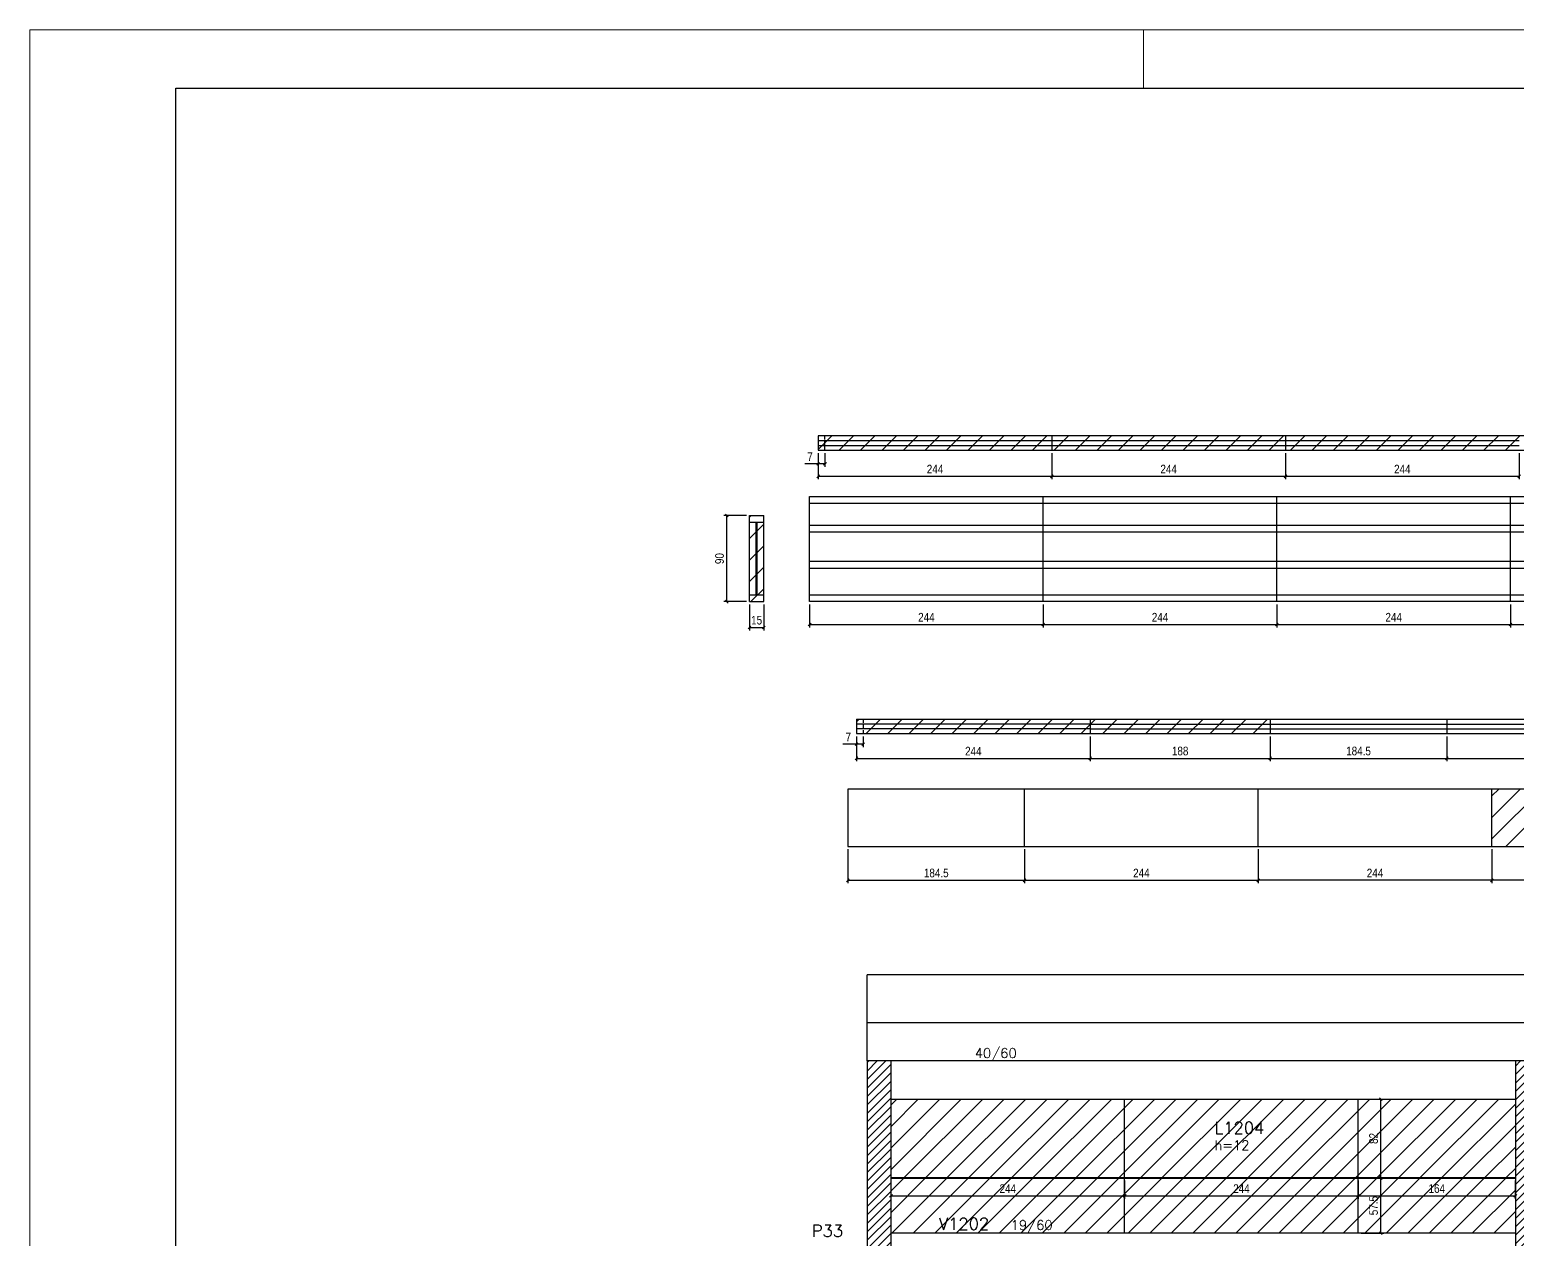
# Model space of a CAD drawing. Extents: x 1860 to 8661, y -614 to 3008.
# Drawn here: x 1860 to 3413, y 1744 to 3008 of the extents above; entities that cross this region are included whole.
import ezdxf

# ---------------------------------------------------------------- set-up
doc = ezdxf.new("R2010")
doc.units = 0
doc.linetypes.add('HIDDEN', pattern=[0.375, 0.25, -0.125])
for name, color, linetype in [('242', 12, 'Continuous'), ('71', 6, 'Continuous'), ('COTA', 241, 'Continuous'), ('F-LAJES', 3, 'Continuous'), ('F-LAJES-DIM', 2, 'Continuous'), ('F-LAJES-NOME', 4, 'Continuous'), ('F-PILARES-HACH', 174, 'Continuous'), ('F-PILARES-NOME', 170, 'Continuous'), ('F-PILARES-S', 170, 'Continuous'), ('F-VIGAS', 3, 'Continuous'), ('F-VIGAS-DIM', 2, 'Continuous'), ('F-VIGAS-NOME', 4, 'Continuous'), ('Painéis', 200, 'Continuous'), ('SARR_2.2x7', 40, 'Continuous')]:
    doc.layers.add(name, color=color, linetype=linetype)
doc.layers.add('FOLHA', color=255, linetype='Continuous', lineweight=5)
doc.layers.add('Hachura', color=251, linetype='Continuous', lineweight=9)
doc.styles.add('COTA TECNICA-50', font='techl___.ttf', dxfattribs={"height": 9})
doc.styles.add('MCP', font='romans.shx')
doc.dimstyles.new('COTA PAINEL-50', dxfattribs={"dimtxt": 9, "dimasz": 3, "dimexe": 3, "dimexo": 3, "dimgap": 3, "dimtad": 1, "dimdec": 1, "dimzin": 12, "dimdsep": 46, "dimtxsty": 'COTA TECNICA-50', "dimblk1": 'OBLIQUE', "dimblk2": 'OBLIQUE', "dimsah": 1, "dimcen": 0.9, "dimclrd": 4, "dimclre": 4, "dimclrt": 240, "dimadec": 1, "dimazin": 3, "dimtfac": 1, "dimtdec": 1, "dimtmove": 0, "dimatfit": 3, "dimfxl": 1, "dimtolj": 1, "dimtzin": 12, "dimarcsym": 0})
pattern_1 = [(45, (3973.15, 515.9404), (-4.419417, 4.419417), [])]
pattern_2 = [(45, (0, -34.354), (-11.22532, 11.22532), [])]

# ---------------------------------------------------------------- blocks, each defined once
blk = doc.blocks.new('_Oblique')
at = {"color": 0, "linetype": 'ByBlock', "lineweight": -2}
blk.add_line((-0.5, -0.5), (0.5, 0.5), dxfattribs=at)
blk = doc.blocks.new('*D133')
at = {"layer": 'COTA', "color": 4, "lineweight": -2, "transparency": 16777216}
for p, q in [((2759.1, 1805.4), (2759.1, 1786.4)), ((3003.1, 1805.4), (3003.1, 1786.4)), ((2759.1, 1789.4), (3003.1, 1789.4))]:
    blk.add_line(p, q, dxfattribs=at)
at = {"layer": 'Defpoints', "color": 0, "transparency": 16777216}
for p in [(2759.1, 1808.4), (3003.1, 1808.4), (3003.1, 1789.4)]:
    blk.add_point(p, dxfattribs=at)
at = {"layer": 'COTA', "color": 4, "lineweight": -2, "transparency": 16777216, "xscale": 3, "yscale": 3, "zscale": 3, "rotation": 180}
blk.add_blockref('_Oblique', (2759.1, 1789.4), dxfattribs=at)
at = {"layer": 'COTA', "color": 4, "lineweight": -2, "transparency": 16777216, "xscale": 3, "yscale": 3, "zscale": 3}
blk.add_blockref('_Oblique', (3003.1, 1789.4), dxfattribs=at)
at = {"layer": 'COTA', "color": 240, "transparency": 16777216, "insert": (2881.1, 1797), "char_height": 9, "attachment_point": 5, "style": 'COTA TECNICA-50'}
blk.add_mtext('\\A1;244', dxfattribs=at)
blk = doc.blocks.new('*D134')
at = {"layer": 'COTA', "color": 4, "lineweight": -2, "transparency": 16777216}
for p, q in [((3003.1, 1805.4), (3003.1, 1786.4)), ((3247.1, 1805.4), (3247.1, 1786.4)), ((3003.1, 1789.4), (3247.1, 1789.4))]:
    blk.add_line(p, q, dxfattribs=at)
at = {"layer": 'Defpoints', "color": 0, "transparency": 16777216}
for p in [(3003.1, 1808.4), (3247.1, 1808.4), (3247.1, 1789.4)]:
    blk.add_point(p, dxfattribs=at)
at = {"layer": 'COTA', "color": 4, "lineweight": -2, "transparency": 16777216, "xscale": 3, "yscale": 3, "zscale": 3, "rotation": 180}
blk.add_blockref('_Oblique', (3003.1, 1789.4), dxfattribs=at)
at = {"layer": 'COTA', "color": 4, "lineweight": -2, "transparency": 16777216, "xscale": 3, "yscale": 3, "zscale": 3}
blk.add_blockref('_Oblique', (3247.1, 1789.4), dxfattribs=at)
at = {"layer": 'COTA', "color": 240, "transparency": 16777216, "insert": (3125.1, 1797), "char_height": 9, "attachment_point": 5, "style": 'COTA TECNICA-50'}
blk.add_mtext('\\A1;244', dxfattribs=at)
blk = doc.blocks.new('*D135')
at = {"layer": 'COTA', "color": 4, "lineweight": -2, "transparency": 16777216}
for p, q in [((3247.1, 1805.4), (3247.1, 1786.4)), ((3411.1, 1805.4), (3411.1, 1786.4)), ((3247.1, 1789.4), (3411.1, 1789.4))]:
    blk.add_line(p, q, dxfattribs=at)
at = {"layer": 'Defpoints', "color": 0, "transparency": 16777216}
for p in [(3247.1, 1808.4), (3411.1, 1808.4), (3411.1, 1789.4)]:
    blk.add_point(p, dxfattribs=at)
at = {"layer": 'COTA', "color": 4, "lineweight": -2, "transparency": 16777216, "xscale": 3, "yscale": 3, "zscale": 3, "rotation": 180}
blk.add_blockref('_Oblique', (3247.1, 1789.4), dxfattribs=at)
at = {"layer": 'COTA', "color": 4, "lineweight": -2, "transparency": 16777216, "xscale": 3, "yscale": 3, "zscale": 3}
blk.add_blockref('_Oblique', (3411.1, 1789.4), dxfattribs=at)
at = {"layer": 'COTA', "color": 240, "transparency": 16777216, "insert": (3329.1, 1797), "char_height": 9, "attachment_point": 5, "style": 'COTA TECNICA-50'}
blk.add_mtext('\\A1;164', dxfattribs=at)
blk = doc.blocks.new('*D136')
at = {"layer": 'COTA', "color": 4, "lineweight": -2, "transparency": 16777216}
for p, q in [((3250.1, 1807.9), (3273.7, 1807.9)), ((3270.7, 1750.4), (3270.7, 1807.9)), ((3250.1, 1750.4), (3273.7, 1750.4))]:
    blk.add_line(p, q, dxfattribs=at)
at = {"layer": 'Defpoints', "color": 0, "transparency": 16777216}
for p in [(3247.1, 1807.9), (3270.7, 1807.9), (3247.1, 1750.4)]:
    blk.add_point(p, dxfattribs=at)
at = {"layer": 'COTA', "color": 4, "lineweight": -2, "transparency": 16777216, "xscale": 3, "yscale": 3, "zscale": 3}
for p, rotation in [((3270.7, 1807.9), 90), ((3270.7, 1750.4), 270)]:
    blk.add_blockref('_Oblique', p, dxfattribs=dict(at, rotation=rotation))
at = {"layer": 'COTA', "color": 240, "transparency": 16777216, "insert": (3263.1, 1779.2), "char_height": 9, "attachment_point": 5, "rotation": 90, "style": 'COTA TECNICA-50'}
blk.add_mtext('\\A1;57.5', dxfattribs=at)
blk = doc.blocks.new('*D137')
at = {"layer": 'COTA', "color": 4, "lineweight": -2, "transparency": 16777216}
for p, q in [((3250.1, 1890.4), (3273.7, 1890.4)), ((3270.7, 1808.4), (3270.7, 1890.4)), ((3250.1, 1808.4), (3273.7, 1808.4))]:
    blk.add_line(p, q, dxfattribs=at)
at = {"layer": 'Defpoints', "color": 0, "transparency": 16777216}
for p in [(3247.1, 1890.4), (3270.7, 1890.4), (3247.1, 1808.4)]:
    blk.add_point(p, dxfattribs=at)
at = {"layer": 'COTA', "color": 4, "lineweight": -2, "transparency": 16777216, "xscale": 3, "yscale": 3, "zscale": 3}
for p, rotation in [((3270.7, 1890.4), 90), ((3270.7, 1808.4), 270)]:
    blk.add_blockref('_Oblique', p, dxfattribs=dict(at, rotation=rotation))
at = {"layer": 'COTA', "color": 240, "transparency": 16777216, "insert": (3263.1, 1849.4), "char_height": 9, "attachment_point": 5, "rotation": 90, "style": 'COTA TECNICA-50'}
blk.add_mtext('\\A1;82', dxfattribs=at)
blk = doc.blocks.new('*D397')
at = {"layer": 'COTA', "color": 4, "lineweight": -2, "transparency": 16777216}
for p, q in [((3386.6, 2151.5), (3386.6, 2116.1)), ((3592.6, 2151.5), (3592.6, 2116.1)), ((3592.6, 2119.1), (3386.6, 2119.1))]:
    blk.add_line(p, q, dxfattribs=at)
at = {"layer": 'Defpoints', "color": 0, "transparency": 16777216}
for p in [(3386.6, 2154.5), (3592.6, 2154.5), (3386.6, 2119.1)]:
    blk.add_point(p, dxfattribs=at)
at = {"layer": 'COTA', "color": 4, "lineweight": -2, "transparency": 16777216, "xscale": 3, "yscale": 3, "zscale": 3, "rotation": 180}
blk.add_blockref('_Oblique', (3386.6, 2119.1), dxfattribs=at)
at = {"layer": 'COTA', "color": 4, "lineweight": -2, "transparency": 16777216, "xscale": 3, "yscale": 3, "zscale": 3}
blk.add_blockref('_Oblique', (3592.6, 2119.1), dxfattribs=at)
at = {"layer": 'COTA', "color": 240, "transparency": 16777216, "insert": (3489.6, 2126.7), "char_height": 9, "attachment_point": 5, "style": 'COTA TECNICA-50'}
blk.add_mtext('\\A1;206', dxfattribs=at)
blk = doc.blocks.new('*D394')
at = {"layer": 'COTA', "color": 4, "lineweight": -2, "transparency": 16777216}
for p, q in [((3142.6, 2151.5), (3142.6, 2116.1)), ((3386.6, 2151.5), (3386.6, 2116.1)), ((3386.6, 2119.1), (3142.6, 2119.1))]:
    blk.add_line(p, q, dxfattribs=at)
at = {"layer": 'Defpoints', "color": 0, "transparency": 16777216}
for p in [(3142.6, 2154.5), (3386.6, 2154.5), (3142.6, 2119.1)]:
    blk.add_point(p, dxfattribs=at)
at = {"layer": 'COTA', "color": 4, "lineweight": -2, "transparency": 16777216, "xscale": 3, "yscale": 3, "zscale": 3, "rotation": 180}
blk.add_blockref('_Oblique', (3142.6, 2119.1), dxfattribs=at)
at = {"layer": 'COTA', "color": 4, "lineweight": -2, "transparency": 16777216, "xscale": 3, "yscale": 3, "zscale": 3}
blk.add_blockref('_Oblique', (3386.6, 2119.1), dxfattribs=at)
at = {"layer": 'COTA', "color": 240, "transparency": 16777216, "insert": (3264.6, 2126.7), "char_height": 9, "attachment_point": 5, "style": 'COTA TECNICA-50'}
blk.add_mtext('\\A1;244', dxfattribs=at)
blk = doc.blocks.new('*D398')
at = {"layer": 'COTA', "color": 4, "lineweight": -2, "transparency": 16777216}
for p, q in [((2714.1, 2151.5), (2714.1, 2116.1)), ((2898.6, 2151.5), (2898.6, 2116.1)), ((2714.1, 2119.1), (2898.6, 2119.1))]:
    blk.add_line(p, q, dxfattribs=at)
at = {"layer": 'Defpoints', "color": 0, "transparency": 16777216}
for p in [(2714.1, 2154.5), (2898.6, 2154.5), (2898.6, 2119.1)]:
    blk.add_point(p, dxfattribs=at)
at = {"layer": 'COTA', "color": 4, "lineweight": -2, "transparency": 16777216, "xscale": 3, "yscale": 3, "zscale": 3, "rotation": 180}
blk.add_blockref('_Oblique', (2714.1, 2119.1), dxfattribs=at)
at = {"layer": 'COTA', "color": 4, "lineweight": -2, "transparency": 16777216, "xscale": 3, "yscale": 3, "zscale": 3}
blk.add_blockref('_Oblique', (2898.6, 2119.1), dxfattribs=at)
at = {"layer": 'COTA', "color": 240, "transparency": 16777216, "insert": (2806.4, 2126.7), "char_height": 9, "attachment_point": 5, "style": 'COTA TECNICA-50'}
blk.add_mtext('\\A1;184.5', dxfattribs=at)
blk = doc.blocks.new('*D399')
at = {"layer": 'COTA', "color": 4, "lineweight": -2, "transparency": 16777216}
for p, q in [((2898.6, 2151.5), (2898.6, 2116.1)), ((3142.6, 2151.5), (3142.6, 2116.1)), ((2898.6, 2119.1), (3142.6, 2119.1))]:
    blk.add_line(p, q, dxfattribs=at)
at = {"layer": 'Defpoints', "color": 0, "transparency": 16777216}
for p in [(2898.6, 2154.5), (3142.6, 2154.5), (3142.6, 2119.1)]:
    blk.add_point(p, dxfattribs=at)
at = {"layer": 'COTA', "color": 4, "lineweight": -2, "transparency": 16777216, "xscale": 3, "yscale": 3, "zscale": 3, "rotation": 180}
blk.add_blockref('_Oblique', (2898.6, 2119.1), dxfattribs=at)
at = {"layer": 'COTA', "color": 4, "lineweight": -2, "transparency": 16777216, "xscale": 3, "yscale": 3, "zscale": 3}
blk.add_blockref('_Oblique', (3142.6, 2119.1), dxfattribs=at)
at = {"layer": 'COTA', "color": 240, "transparency": 16777216, "insert": (3020.6, 2126.7), "char_height": 9, "attachment_point": 5, "style": 'COTA TECNICA-50'}
blk.add_mtext('\\A1;244', dxfattribs=at)
blk = doc.blocks.new('*D408')
at = {"layer": 'COTA', "color": 4, "lineweight": -2, "transparency": 16777216}
for p, q in [((2723.1, 2269.3), (2723.1, 2258.3)), ((2730.1, 2269.3), (2730.1, 2258.3)), ((2723.1, 2261.3), (2709, 2261.3)), ((2730.1, 2261.3), (2723.1, 2261.3))]:
    blk.add_line(p, q, dxfattribs=at)
at = {"layer": 'Defpoints', "color": 0, "transparency": 16777216}
for p in [(2723.1, 2272.3), (2730.1, 2272.3), (2723.1, 2261.3)]:
    blk.add_point(p, dxfattribs=at)
at = {"layer": 'COTA', "color": 4, "lineweight": -2, "transparency": 16777216, "xscale": 3, "yscale": 3, "zscale": 3, "rotation": 180}
blk.add_blockref('_Oblique', (2723.1, 2261.3), dxfattribs=at)
at = {"layer": 'COTA', "color": 4, "lineweight": -2, "transparency": 16777216, "xscale": 3, "yscale": 3, "zscale": 3}
blk.add_blockref('_Oblique', (2730.1, 2261.3), dxfattribs=at)
at = {"layer": 'COTA', "color": 240, "transparency": 16777216, "insert": (2714.6, 2268.8), "char_height": 9, "attachment_point": 5, "style": 'COTA TECNICA-50'}
blk.add_mtext('\\A1;7', dxfattribs=at)
blk = doc.blocks.new('*D409')
at = {"layer": 'COTA', "color": 4, "lineweight": -2, "transparency": 16777216}
for p, q in [((2723.1, 2269.3), (2723.1, 2243.5)), ((2967.1, 2269.3), (2967.1, 2243.5)), ((2723.1, 2246.5), (2967.1, 2246.5))]:
    blk.add_line(p, q, dxfattribs=at)
at = {"layer": 'Defpoints', "color": 0, "transparency": 16777216}
for p in [(2723.1, 2272.3), (2967.1, 2272.3), (2967.1, 2246.5)]:
    blk.add_point(p, dxfattribs=at)
at = {"layer": 'COTA', "color": 4, "lineweight": -2, "transparency": 16777216, "xscale": 3, "yscale": 3, "zscale": 3, "rotation": 180}
blk.add_blockref('_Oblique', (2723.1, 2246.5), dxfattribs=at)
at = {"layer": 'COTA', "color": 4, "lineweight": -2, "transparency": 16777216, "xscale": 3, "yscale": 3, "zscale": 3}
blk.add_blockref('_Oblique', (2967.1, 2246.5), dxfattribs=at)
at = {"layer": 'COTA', "color": 240, "transparency": 16777216, "insert": (2845.1, 2254), "char_height": 9, "attachment_point": 5, "style": 'COTA TECNICA-50'}
blk.add_mtext('\\A1;244', dxfattribs=at)
blk = doc.blocks.new('*D410')
at = {"layer": 'COTA', "color": 4, "lineweight": -2, "transparency": 16777216}
for p, q in [((2967.1, 2269.3), (2967.1, 2243.5)), ((3155.1, 2269.3), (3155.1, 2243.5)), ((2967.1, 2246.5), (3155.1, 2246.5))]:
    blk.add_line(p, q, dxfattribs=at)
at = {"layer": 'Defpoints', "color": 0, "transparency": 16777216}
for p in [(2967.1, 2272.3), (3155.1, 2272.3), (3155.1, 2246.5)]:
    blk.add_point(p, dxfattribs=at)
at = {"layer": 'COTA', "color": 4, "lineweight": -2, "transparency": 16777216, "xscale": 3, "yscale": 3, "zscale": 3, "rotation": 180}
blk.add_blockref('_Oblique', (2967.1, 2246.5), dxfattribs=at)
at = {"layer": 'COTA', "color": 4, "lineweight": -2, "transparency": 16777216, "xscale": 3, "yscale": 3, "zscale": 3}
blk.add_blockref('_Oblique', (3155.1, 2246.5), dxfattribs=at)
at = {"layer": 'COTA', "color": 240, "transparency": 16777216, "insert": (3061.1, 2254.1), "char_height": 9, "attachment_point": 5, "style": 'COTA TECNICA-50'}
blk.add_mtext('\\A1;188', dxfattribs=at)
blk = doc.blocks.new('*D411')
at = {"layer": 'COTA', "color": 4, "lineweight": -2, "transparency": 16777216}
for p, q in [((3155.1, 2269.3), (3155.1, 2243.5)), ((3339.6, 2269.3), (3339.6, 2243.5)), ((3155.1, 2246.5), (3339.6, 2246.5))]:
    blk.add_line(p, q, dxfattribs=at)
at = {"layer": 'Defpoints', "color": 0, "transparency": 16777216}
for p in [(3155.1, 2272.3), (3339.6, 2272.3), (3339.6, 2246.5)]:
    blk.add_point(p, dxfattribs=at)
at = {"layer": 'COTA', "color": 4, "lineweight": -2, "transparency": 16777216, "xscale": 3, "yscale": 3, "zscale": 3, "rotation": 180}
blk.add_blockref('_Oblique', (3155.1, 2246.5), dxfattribs=at)
at = {"layer": 'COTA', "color": 4, "lineweight": -2, "transparency": 16777216, "xscale": 3, "yscale": 3, "zscale": 3}
blk.add_blockref('_Oblique', (3339.6, 2246.5), dxfattribs=at)
at = {"layer": 'COTA', "color": 240, "transparency": 16777216, "insert": (3247.4, 2254.1), "char_height": 9, "attachment_point": 5, "style": 'COTA TECNICA-50'}
blk.add_mtext('\\A1;184.5', dxfattribs=at)
blk = doc.blocks.new('*D412')
at = {"layer": 'COTA', "color": 4, "lineweight": -2, "transparency": 16777216}
for p, q in [((3339.6, 2269.3), (3339.6, 2243.5)), ((3583.6, 2269.3), (3583.6, 2243.5)), ((3339.6, 2246.5), (3583.6, 2246.5))]:
    blk.add_line(p, q, dxfattribs=at)
at = {"layer": 'Defpoints', "color": 0, "transparency": 16777216}
for p in [(3339.6, 2272.3), (3583.6, 2272.3), (3583.6, 2246.5)]:
    blk.add_point(p, dxfattribs=at)
at = {"layer": 'COTA', "color": 4, "lineweight": -2, "transparency": 16777216, "xscale": 3, "yscale": 3, "zscale": 3, "rotation": 180}
blk.add_blockref('_Oblique', (3339.6, 2246.5), dxfattribs=at)
at = {"layer": 'COTA', "color": 4, "lineweight": -2, "transparency": 16777216, "xscale": 3, "yscale": 3, "zscale": 3}
blk.add_blockref('_Oblique', (3583.6, 2246.5), dxfattribs=at)
at = {"layer": 'COTA', "color": 240, "transparency": 16777216, "insert": (3461.6, 2254), "char_height": 9, "attachment_point": 5, "style": 'COTA TECNICA-50'}
blk.add_mtext('\\A1;244', dxfattribs=at)
blk = doc.blocks.new('*D454')
at = {"layer": 'COTA', "color": 4, "lineweight": -2, "transparency": 16777216}
for p, q in [((2674.1, 2407.2), (2674.1, 2383.3)), ((2918.1, 2407.2), (2918.1, 2383.3)), ((2674.1, 2386.3), (2918.1, 2386.3))]:
    blk.add_line(p, q, dxfattribs=at)
at = {"layer": 'Defpoints', "color": 0, "transparency": 16777216}
for p in [(2674.1, 2410.2), (2918.1, 2410.2), (2918.1, 2386.3)]:
    blk.add_point(p, dxfattribs=at)
at = {"layer": 'COTA', "color": 4, "lineweight": -2, "transparency": 16777216, "xscale": 3, "yscale": 3, "zscale": 3, "rotation": 180}
blk.add_blockref('_Oblique', (2674.1, 2386.3), dxfattribs=at)
at = {"layer": 'COTA', "color": 4, "lineweight": -2, "transparency": 16777216, "xscale": 3, "yscale": 3, "zscale": 3}
blk.add_blockref('_Oblique', (2918.1, 2386.3), dxfattribs=at)
at = {"layer": 'COTA', "color": 240, "transparency": 16777216, "insert": (2796.1, 2393.9), "char_height": 9, "attachment_point": 5, "style": 'COTA TECNICA-50'}
blk.add_mtext('\\A1;244', dxfattribs=at)
blk = doc.blocks.new('*D455')
at = {"layer": 'COTA', "color": 4, "lineweight": -2, "transparency": 16777216}
for p, q in [((2918.1, 2407.2), (2918.1, 2383.3)), ((3162.1, 2407.2), (3162.1, 2383.3)), ((2918.1, 2386.3), (3162.1, 2386.3))]:
    blk.add_line(p, q, dxfattribs=at)
at = {"layer": 'Defpoints', "color": 0, "transparency": 16777216}
for p in [(2918.1, 2410.2), (3162.1, 2410.2), (3162.1, 2386.3)]:
    blk.add_point(p, dxfattribs=at)
at = {"layer": 'COTA', "color": 4, "lineweight": -2, "transparency": 16777216, "xscale": 3, "yscale": 3, "zscale": 3, "rotation": 180}
blk.add_blockref('_Oblique', (2918.1, 2386.3), dxfattribs=at)
at = {"layer": 'COTA', "color": 4, "lineweight": -2, "transparency": 16777216, "xscale": 3, "yscale": 3, "zscale": 3}
blk.add_blockref('_Oblique', (3162.1, 2386.3), dxfattribs=at)
at = {"layer": 'COTA', "color": 240, "transparency": 16777216, "insert": (3040.1, 2393.9), "char_height": 9, "attachment_point": 5, "style": 'COTA TECNICA-50'}
blk.add_mtext('\\A1;244', dxfattribs=at)
blk = doc.blocks.new('*D456')
at = {"layer": 'COTA', "color": 4, "lineweight": -2, "transparency": 16777216}
for p, q in [((3162.1, 2407.2), (3162.1, 2383.3)), ((3406.1, 2407.2), (3406.1, 2383.3)), ((3162.1, 2386.3), (3406.1, 2386.3))]:
    blk.add_line(p, q, dxfattribs=at)
at = {"layer": 'Defpoints', "color": 0, "transparency": 16777216}
for p in [(3162.1, 2410.2), (3406.1, 2410.2), (3406.1, 2386.3)]:
    blk.add_point(p, dxfattribs=at)
at = {"layer": 'COTA', "color": 4, "lineweight": -2, "transparency": 16777216, "xscale": 3, "yscale": 3, "zscale": 3, "rotation": 180}
blk.add_blockref('_Oblique', (3162.1, 2386.3), dxfattribs=at)
at = {"layer": 'COTA', "color": 4, "lineweight": -2, "transparency": 16777216, "xscale": 3, "yscale": 3, "zscale": 3}
blk.add_blockref('_Oblique', (3406.1, 2386.3), dxfattribs=at)
at = {"layer": 'COTA', "color": 240, "transparency": 16777216, "insert": (3284.1, 2393.9), "char_height": 9, "attachment_point": 5, "style": 'COTA TECNICA-50'}
blk.add_mtext('\\A1;244', dxfattribs=at)
blk = doc.blocks.new('*D457')
at = {"layer": 'COTA', "color": 4, "lineweight": -2, "transparency": 16777216}
for p, q in [((3406.1, 2407.2), (3406.1, 2383.3)), ((3650.1, 2407.2), (3650.1, 2383.3)), ((3406.1, 2386.3), (3650.1, 2386.3))]:
    blk.add_line(p, q, dxfattribs=at)
at = {"layer": 'Defpoints', "color": 0, "transparency": 16777216}
for p in [(3406.1, 2410.2), (3650.1, 2410.2), (3650.1, 2386.3)]:
    blk.add_point(p, dxfattribs=at)
at = {"layer": 'COTA', "color": 4, "lineweight": -2, "transparency": 16777216, "xscale": 3, "yscale": 3, "zscale": 3, "rotation": 180}
blk.add_blockref('_Oblique', (3406.1, 2386.3), dxfattribs=at)
at = {"layer": 'COTA', "color": 4, "lineweight": -2, "transparency": 16777216, "xscale": 3, "yscale": 3, "zscale": 3}
blk.add_blockref('_Oblique', (3650.1, 2386.3), dxfattribs=at)
at = {"layer": 'COTA', "color": 240, "transparency": 16777216, "insert": (3528.1, 2393.9), "char_height": 9, "attachment_point": 5, "style": 'COTA TECNICA-50'}
blk.add_mtext('\\A1;244', dxfattribs=at)
blk = doc.blocks.new('*D464')
at = {"layer": 'COTA', "color": 4, "lineweight": -2, "transparency": 16777216}
for p, q in [((2683.1, 2565.4), (2683.1, 2538.2)), ((2927.1, 2565.4), (2927.1, 2538.2)), ((2683.1, 2541.2), (2927.1, 2541.2))]:
    blk.add_line(p, q, dxfattribs=at)
at = {"layer": 'Defpoints', "color": 0, "transparency": 16777216}
for p in [(2683.1, 2568.4), (2927.1, 2568.4), (2927.1, 2541.2)]:
    blk.add_point(p, dxfattribs=at)
at = {"layer": 'COTA', "color": 4, "lineweight": -2, "transparency": 16777216, "xscale": 3, "yscale": 3, "zscale": 3, "rotation": 180}
blk.add_blockref('_Oblique', (2683.1, 2541.2), dxfattribs=at)
at = {"layer": 'COTA', "color": 4, "lineweight": -2, "transparency": 16777216, "xscale": 3, "yscale": 3, "zscale": 3}
blk.add_blockref('_Oblique', (2927.1, 2541.2), dxfattribs=at)
at = {"layer": 'COTA', "color": 240, "transparency": 16777216, "insert": (2805.1, 2548.7), "char_height": 9, "attachment_point": 5, "style": 'COTA TECNICA-50'}
blk.add_mtext('\\A1;244', dxfattribs=at)
blk = doc.blocks.new('*D465')
at = {"layer": 'COTA', "color": 4, "lineweight": -2, "transparency": 16777216}
for p, q in [((2927.1, 2565.4), (2927.1, 2538.2)), ((3171.1, 2565.4), (3171.1, 2538.2)), ((2927.1, 2541.2), (3171.1, 2541.2))]:
    blk.add_line(p, q, dxfattribs=at)
at = {"layer": 'Defpoints', "color": 0, "transparency": 16777216}
for p in [(2927.1, 2568.4), (3171.1, 2568.4), (3171.1, 2541.2)]:
    blk.add_point(p, dxfattribs=at)
at = {"layer": 'COTA', "color": 4, "lineweight": -2, "transparency": 16777216, "xscale": 3, "yscale": 3, "zscale": 3, "rotation": 180}
blk.add_blockref('_Oblique', (2927.1, 2541.2), dxfattribs=at)
at = {"layer": 'COTA', "color": 4, "lineweight": -2, "transparency": 16777216, "xscale": 3, "yscale": 3, "zscale": 3}
blk.add_blockref('_Oblique', (3171.1, 2541.2), dxfattribs=at)
at = {"layer": 'COTA', "color": 240, "transparency": 16777216, "insert": (3049.1, 2548.7), "char_height": 9, "attachment_point": 5, "style": 'COTA TECNICA-50'}
blk.add_mtext('\\A1;244', dxfattribs=at)
blk = doc.blocks.new('*D466')
at = {"layer": 'COTA', "color": 4, "lineweight": -2, "transparency": 16777216}
for p, q in [((3171.1, 2565.4), (3171.1, 2538.2)), ((3415.1, 2565.4), (3415.1, 2538.2)), ((3171.1, 2541.2), (3415.1, 2541.2))]:
    blk.add_line(p, q, dxfattribs=at)
at = {"layer": 'Defpoints', "color": 0, "transparency": 16777216}
for p in [(3171.1, 2568.4), (3415.1, 2568.4), (3415.1, 2541.2)]:
    blk.add_point(p, dxfattribs=at)
at = {"layer": 'COTA', "color": 4, "lineweight": -2, "transparency": 16777216, "xscale": 3, "yscale": 3, "zscale": 3, "rotation": 180}
blk.add_blockref('_Oblique', (3171.1, 2541.2), dxfattribs=at)
at = {"layer": 'COTA', "color": 4, "lineweight": -2, "transparency": 16777216, "xscale": 3, "yscale": 3, "zscale": 3}
blk.add_blockref('_Oblique', (3415.1, 2541.2), dxfattribs=at)
at = {"layer": 'COTA', "color": 240, "transparency": 16777216, "insert": (3293.1, 2548.7), "char_height": 9, "attachment_point": 5, "style": 'COTA TECNICA-50'}
blk.add_mtext('\\A1;244', dxfattribs=at)
blk = doc.blocks.new('*D469')
at = {"layer": 'COTA', "color": 4, "lineweight": -2, "transparency": 16777216}
for p, q in [((2683.1, 2565.4), (2683.1, 2551.1)), ((2690.1, 2565.4), (2690.1, 2551.1)), ((2683.1, 2554.1), (2669, 2554.1)), ((2690.1, 2554.1), (2683.1, 2554.1))]:
    blk.add_line(p, q, dxfattribs=at)
at = {"layer": 'Defpoints', "color": 0, "transparency": 16777216}
for p in [(2683.1, 2568.4), (2690.1, 2568.4), (2683.1, 2554.1)]:
    blk.add_point(p, dxfattribs=at)
at = {"layer": 'COTA', "color": 4, "lineweight": -2, "transparency": 16777216, "xscale": 3, "yscale": 3, "zscale": 3, "rotation": 180}
blk.add_blockref('_Oblique', (2683.1, 2554.1), dxfattribs=at)
at = {"layer": 'COTA', "color": 4, "lineweight": -2, "transparency": 16777216, "xscale": 3, "yscale": 3, "zscale": 3}
blk.add_blockref('_Oblique', (2690.1, 2554.1), dxfattribs=at)
at = {"layer": 'COTA', "color": 240, "transparency": 16777216, "insert": (2674.6, 2561.7), "char_height": 9, "attachment_point": 5, "style": 'COTA TECNICA-50'}
blk.add_mtext('\\A1;7', dxfattribs=at)
blk = doc.blocks.new('*D474')
at = {"layer": 'COTA', "color": 4, "lineweight": -2, "transparency": 16777216}
for p, q in [((2611.3, 2407.2), (2611.3, 2380.2)), ((2626.3, 2407.2), (2626.3, 2380.2)), ((2611.3, 2383.2), (2626.3, 2383.2))]:
    blk.add_line(p, q, dxfattribs=at)
at = {"layer": 'Defpoints', "color": 0, "transparency": 16777216}
for p in [(2611.3, 2410.2), (2626.3, 2410.2), (2626.3, 2383.2)]:
    blk.add_point(p, dxfattribs=at)
at = {"layer": 'COTA', "color": 4, "lineweight": -2, "transparency": 16777216, "xscale": 3, "yscale": 3, "zscale": 3, "rotation": 180}
blk.add_blockref('_Oblique', (2611.3, 2383.2), dxfattribs=at)
at = {"layer": 'COTA', "color": 4, "lineweight": -2, "transparency": 16777216, "xscale": 3, "yscale": 3, "zscale": 3}
blk.add_blockref('_Oblique', (2626.3, 2383.2), dxfattribs=at)
at = {"layer": 'COTA', "color": 240, "transparency": 16777216, "insert": (2618.8, 2390.8), "char_height": 9, "attachment_point": 5, "style": 'COTA TECNICA-50'}
blk.add_mtext('\\A1;15', dxfattribs=at)
blk = doc.blocks.new('*D475')
at = {"layer": 'COTA', "color": 4, "lineweight": -2, "transparency": 16777216}
for p, q in [((2608.3, 2500.2), (2584.7, 2500.2)), ((2587.7, 2410.2), (2587.7, 2500.2)), ((2608.3, 2410.2), (2584.7, 2410.2))]:
    blk.add_line(p, q, dxfattribs=at)
at = {"layer": 'Defpoints', "color": 0, "transparency": 16777216}
for p in [(2587.7, 2500.2), (2611.3, 2500.2), (2611.3, 2410.2)]:
    blk.add_point(p, dxfattribs=at)
at = {"layer": 'COTA', "color": 4, "lineweight": -2, "transparency": 16777216, "xscale": 3, "yscale": 3, "zscale": 3}
for p, rotation in [((2587.7, 2500.2), 90), ((2587.7, 2410.2), 270)]:
    blk.add_blockref('_Oblique', p, dxfattribs=dict(at, rotation=rotation))
at = {"layer": 'COTA', "color": 240, "transparency": 16777216, "insert": (2580.1, 2455.2), "char_height": 9, "attachment_point": 5, "rotation": 90, "style": 'COTA TECNICA-50'}
blk.add_mtext('\\A1;90', dxfattribs=at)

msp = doc.modelspace()

# ---------------------------------------------------------------- hatches: boundary and pattern name
at = {"layer": 'F-PILARES-HACH', "linetype": 'Continuous'}
h = msp.add_hatch(dxfattribs=at)
h.set_pattern_fill('ANSI31', color=256, scale=50, style=0)
h.set_pattern_definition(pattern_1)
h.paths.add_polyline_path([(2734.15, 1731.44), (2759.15, 1731.44), (2759.15, 1930.44), (2734.15, 1930.44)], flags=16)
h = msp.add_hatch(dxfattribs=at)
h.set_pattern_fill('ANSI31', color=256, scale=50, style=0)
h.set_pattern_definition(pattern_1)
h.paths.add_polyline_path([(3411.15, 1731.44), (3436.15, 1731.44), (3436.15, 1930.44), (3411.15, 1930.44)], flags=16)
at = {"layer": 'Hachura', "linetype": 'ByBlock'}
h = msp.add_hatch(dxfattribs=at)
h.set_pattern_fill('ANSI31', color=256, scale=5)
h.set_pattern_definition([(45, (38.053, -120.853), (-11.22532, 11.22532), [])])
h.paths.add_polyline_path([(2927.15, 2583.45), (2683.15, 2583.45), (2683.15, 2568.45), (2927.15, 2568.45)])
h.paths.add_polyline_path([(3171.15, 2583.45), (2927.15, 2583.45), (2927.15, 2568.45), (3171.15, 2568.45)])
h.paths.add_polyline_path([(3415.15, 2583.45), (3171.15, 2583.45), (3171.15, 2568.45), (3415.15, 2568.45)])
h.paths.add_polyline_path([(3659.15, 2583.45), (3415.15, 2583.45), (3415.15, 2568.45), (3659.15, 2568.45)])
h.paths.add_polyline_path([(3903.15, 2583.45), (3659.15, 2583.45), (3659.15, 2568.45), (3903.15, 2568.45)])
h.paths.add_polyline_path([(4147.15, 2583.45), (3903.15, 2583.45), (3903.15, 2568.45), (4147.15, 2568.45)])
h.paths.add_polyline_path([(4391.15, 2583.45), (4147.15, 2583.45), (4147.15, 2568.45), (4391.15, 2568.45)])
h.paths.add_polyline_path([(4579.15, 2583.45), (4391.15, 2583.45), (4391.15, 2568.45), (4579.15, 2568.45)])
h = msp.add_hatch(dxfattribs=at)
h.set_pattern_fill('ANSI31', color=256, scale=5)
h.set_pattern_definition([(45, (-4691.595, 0), (-11.22532, 11.22532), [])])
h.paths.add_polyline_path([(2626.31, 2500.2), (2611.31, 2500.2), (2611.31, 2410.2), (2626.31, 2410.2)])
h = msp.add_hatch(dxfattribs=at)
h.set_pattern_fill('ANSI31', color=256, scale=5)
h.set_pattern_definition(pattern_2)
h.paths.add_polyline_path([(2723.15, 2287.32), (2723.15, 2272.32), (2967.15, 2272.32), (2967.15, 2287.32)])
h.paths.add_polyline_path([(3155.15, 2272.32), (3155.15, 2287.32), (2967.15, 2287.32), (2967.15, 2272.32)])
h = msp.add_hatch(dxfattribs=at)
h.set_pattern_fill('ANSI31', color=256, scale=5)
h.set_pattern_definition(pattern_2)
h.paths.add_polyline_path([(3592.65, 2154.46), (3592.65, 2214.46), (3386.65, 2214.46), (3386.65, 2154.46)])
h = msp.add_hatch(dxfattribs=at)
h.set_pattern_fill('ANSI31', color=256, scale=5)
h.set_pattern_definition([(45, (0, -425.763), (-11.22532, 11.22532), [])])
h.paths.add_polyline_path([(2759.15, 1890.44), (2759.15, 1808.44), (3003.15, 1808.44), (3003.15, 1890.44)])
h.paths.add_polyline_path([(2759.15, 1807.94), (2759.15, 1750.44), (3003.15, 1750.44), (3003.15, 1807.94)])
h.paths.add_polyline_path([(3247.15, 1750.44), (3247.15, 1807.94), (3003.15, 1807.94), (3003.15, 1750.44)])
h.paths.add_polyline_path([(3247.15, 1808.44), (3247.15, 1890.44), (3003.15, 1890.44), (3003.15, 1808.44)])
h.paths.add_polyline_path([(3411.15, 1808.44), (3411.15, 1890.44), (3247.15, 1890.44), (3247.15, 1808.44)])
h.paths.add_polyline_path([(3411.15, 1750.44), (3411.15, 1807.94), (3247.15, 1807.94), (3247.15, 1750.44)])

# ---------------------------------------------------------------- linework, layer by layer
at = {"color": 30}
for p, q in [((2012.11, 2946.69), (8600.49, 2946.69)), ((2012.11, -552.63), (2012.11, 2946.69))]:
    msp.add_line(p, q, dxfattribs=at)
at = {"layer": '242', "linetype": 'Continuous'}
msp.add_line((2746.65, 1830.94), (2746.65, 1830.94), dxfattribs=at)
at = {"layer": '71', "color": 2}
msp.add_line((4588.15, 2020.44), (2734.15, 2020.44), dxfattribs=at)
at = {"layer": 'F-LAJES', "linetype": 'Continuous'}
for p, q in [((2734.15, 1930.44), (2734.15, 2020.44)), ((2734.15, 1970.44), (7232.65, 1970.44))]:
    msp.add_line(p, q, dxfattribs=at)
at = {"layer": 'F-PILARES-S', "linetype": 'Continuous'}
for points in [[(2734.15, 1731.44), (2759.15, 1731.44), (2759.15, 1930.44), (2734.15, 1930.44), (2734.15, 1731.44)], [(3411.15, 1731.44), (3436.15, 1731.44), (3436.15, 1930.44), (3411.15, 1930.44), (3411.15, 1731.44)]]:
    msp.add_lwpolyline(points, dxfattribs=at)
at = {"layer": 'F-VIGAS'}
for points in [[(3411.15, 1930.44), (2759.15, 1930.44)], [(2759.15, 1890.44), (3411.15, 1890.44)], [(3411.15, 1750.44), (2759.15, 1750.44)]]:
    msp.add_lwpolyline(points, dxfattribs=at)
at = {"layer": 'FOLHA'}
for p, q in [((1859.7, 3007.66), (8661.45, 3007.66)), ((3022.99, 3007.66), (3022.99, 2946.69))]:
    msp.add_line(p, q, dxfattribs=at)
at = {"layer": 'FOLHA', "lineweight": 5}
msp.add_line((1859.7, -613.6), (1859.7, 3007.66), dxfattribs=at)
at = {"layer": 'Painéis'}
for p, q in [((2927.15, 2583.45), (2927.15, 2568.45)), ((3171.15, 2583.45), (3171.15, 2568.45)), ((2674.15, 2410.2), (2674.15, 2520.2)), ((2674.15, 2520.2), (4588.15, 2520.2)), ((2918.15, 2410.2), (2918.15, 2520.2)), ((3162.15, 2410.2), (3162.15, 2520.2)), ((3406.15, 2410.2), (3406.15, 2520.2)), ((2611.31, 2410.2), (2611.31, 2500.2)), ((2611.31, 2500.2), (2626.31, 2500.2)), ((2626.31, 2410.2), (2626.31, 2500.2)), ((2611.31, 2410.2), (2626.31, 2410.2)), ((4588.15, 2410.2), (2674.15, 2410.2)), ((2723.15, 2287.32), (7243.65, 2287.32)), ((2723.15, 2287.32), (2723.15, 2272.32)), ((2967.15, 2287.32), (2967.15, 2272.32)), ((3155.15, 2287.32), (3155.15, 2272.32)), ((3339.65, 2287.32), (3339.65, 2272.32)), ((2723.15, 2272.32), (7243.65, 2272.32)), ((2898.65, 2154.46), (2898.65, 2214.46)), ((3142.65, 2154.46), (3142.65, 2214.46)), ((3386.65, 2154.46), (3386.65, 2214.46)), ((3003.15, 1750.44), (3003.15, 1890.44)), ((3247.15, 1750.44), (3247.15, 1890.44))]:
    msp.add_line(p, q, dxfattribs=at)
for points in [[(2683.15, 2568.45), (4579.15, 2568.45), (4579.15, 2583.45), (2683.15, 2583.45)], [(7252.65, 2214.46), (2714.15, 2214.46), (2714.15, 2154.46), (7252.65, 2154.46)]]:
    msp.add_lwpolyline(points, close=True, dxfattribs=at)
for points in [[(2759.15, 1808.44), (3411.15, 1808.44)], [(2759.15, 1807.94), (3411.15, 1807.94)]]:
    msp.add_lwpolyline(points, dxfattribs=at)
at = {"layer": 'SARR_2.2x7', "linetype": 'HIDDEN', "ltscale": 15}
for p, q in [((2690.15, 2568.45), (2690.15, 2583.45)), ((2730.15, 2287.32), (2730.15, 2272.32))]:
    msp.add_line(p, q, dxfattribs=at)
at = {"layer": 'SARR_2.2x7'}
for p, q in [((2683.15, 2578.45), (2927.15, 2578.45)), ((2683.15, 2573.45), (2927.15, 2573.45)), ((2927.15, 2578.45), (3171.15, 2578.45)), ((2927.15, 2573.45), (3171.15, 2573.45)), ((3171.15, 2578.45), (3415.15, 2578.45)), ((3171.15, 2573.45), (3415.15, 2573.45)), ((2674.15, 2513.2), (2918.15, 2513.2)), ((2918.15, 2513.2), (3162.15, 2513.2)), ((3162.15, 2513.2), (3406.15, 2513.2)), ((3406.15, 2513.2), (3650.15, 2513.2)), ((2674.15, 2490.08), (2918.15, 2490.08)), ((2918.15, 2490.08), (3162.15, 2490.08)), ((3162.15, 2490.08), (3406.15, 2490.08)), ((3406.15, 2490.08), (3650.15, 2490.08)), ((2674.15, 2483.08), (2918.15, 2483.08)), ((2918.15, 2483.08), (3162.15, 2483.08)), ((3162.15, 2483.08), (3406.15, 2483.08)), ((3406.15, 2483.08), (3650.15, 2483.08)), ((2674.15, 2452.32), (2918.15, 2452.32)), ((2674.15, 2445.32), (2918.15, 2445.32)), ((2918.15, 2452.32), (3162.15, 2452.32)), ((2918.15, 2445.32), (3162.15, 2445.32)), ((3162.15, 2452.32), (3406.15, 2452.32)), ((3162.15, 2445.32), (3406.15, 2445.32)), ((3406.15, 2452.32), (3650.15, 2452.32)), ((3406.15, 2445.32), (3650.15, 2445.32)), ((2674.15, 2417.2), (2918.15, 2417.2)), ((2918.15, 2417.2), (3162.15, 2417.2)), ((3162.15, 2417.2), (3406.15, 2417.2)), ((3406.15, 2417.2), (3650.15, 2417.2)), ((2967.15, 2282.32), (2723.15, 2282.32)), ((2967.15, 2277.32), (2723.15, 2277.32)), ((2967.15, 2282.32), (3155.15, 2282.32)), ((2967.15, 2277.32), (3155.15, 2277.32)), ((3155.15, 2282.32), (3339.65, 2282.32)), ((3155.15, 2277.32), (3339.65, 2277.32)), ((3339.65, 2282.32), (3583.65, 2282.32)), ((3339.65, 2277.32), (3583.65, 2277.32))]:
    msp.add_line(p, q, dxfattribs=at)
at = {"layer": 'SARR_2.2x7', "linetype": 'Continuous'}
for p, q in [((2611.31, 2493.2), (2626.31, 2493.2)), ((2618.31, 2417.2), (2618.31, 2493.2)), ((2619.31, 2417.2), (2619.31, 2493.2)), ((2611.31, 2417.2), (2626.31, 2417.2))]:
    msp.add_line(p, q, dxfattribs=at)

# ---------------------------------------------------------------- texts
at = {"layer": 'F-LAJES-DIM', "linetype": 'Continuous', "style": 'MCP'}
msp.add_text('h=12', height=10, dxfattribs=at).set_placement((3097.04, 1837.26))
at = {"layer": 'F-LAJES-NOME', "linetype": 'Continuous', "style": 'MCP'}
msp.add_text('L1204', height=12.5, dxfattribs=at).set_placement((3097.04, 1854.26))
at = {"layer": 'F-PILARES-NOME', "linetype": 'Continuous', "style": 'MCP'}
msp.add_text('P33', height=12.5, dxfattribs=at).set_placement((2676.46, 1746.58))
at = {"layer": 'F-VIGAS-DIM', "linetype": 'Continuous', "style": 'MCP'}
for s, p in [('40/60', (2846.65, 1933.57)), ('19/60', (2884.16, 1753.93))]:
    msp.add_text(s, height=10, dxfattribs=at).set_placement(p)
at = {"layer": 'F-VIGAS-NOME', "linetype": 'Continuous', "style": 'MCP'}
msp.add_text('V1202', height=12.5, dxfattribs=at).set_placement((2809.16, 1753.93))

# ---------------------------------------------------------------- dimensions: what is measured, and where the dimension line sits
at = {"layer": 'COTA'}
for base, p1, p2, angle, picture, middle in [((2683.15, 2554.15), (2690.15, 2568.45), (2683.15, 2568.45), 180, '*D469', (2674.57, 2561.71)), ((2587.71, 2500.2), (2611.31, 2410.2), (2611.31, 2500.2), 90, '*D475', (2580.1, 2455.2)), ((3270.71, 1890.44), (3247.15, 1808.44), (3247.15, 1890.44), 90, '*D137', (3263.13, 1849.44)), ((3270.71, 1807.94), (3247.15, 1750.44), (3247.15, 1807.94), 90, '*D136', (3263.11, 1779.19))]:
    dim = msp.add_linear_dim(base=base, p1=p1, p2=p2, angle=angle, dimstyle='COTA PAINEL-50', dxfattribs=at)
    dim.commit()
    dim.dimension.update_dxf_attribs({"geometry": picture, "text_midpoint": middle})
for base, p1, p2, picture, middle in [((2927.15, 2541.15), (2683.15, 2568.45), (2927.15, 2568.45), '*D464', (2805.15, 2548.72)), ((2626.31, 2383.2), (2611.31, 2410.2), (2626.31, 2410.2), '*D474', (2618.81, 2390.79)), ((2918.15, 2386.32), (2674.15, 2410.2), (2918.15, 2410.2), '*D454', (2796.15, 2393.89)), ((2723.15, 2261.27), (2730.15, 2272.32), (2723.15, 2272.32), '*D408', (2714.57, 2268.84)), ((2967.15, 2246.48), (2723.15, 2272.32), (2967.15, 2272.32), '*D409', (2845.15, 2254.05)), ((2898.65, 2119.1), (2714.15, 2154.46), (2898.65, 2154.46), '*D398', (2806.4, 2126.72)), ((3142.65, 2119.1), (3386.65, 2154.46), (3142.65, 2154.46), '*D394', (3264.65, 2126.66)), ((3003.15, 1789.4), (2759.15, 1808.44), (3003.15, 1808.44), '*D133', (2881.15, 1796.96))]:
    dim = msp.add_linear_dim(base=base, p1=p1, p2=p2, dimstyle='COTA PAINEL-50', dxfattribs=at)
    dim.commit()
    dim.dimension.update_dxf_attribs({"geometry": picture, "text_midpoint": middle})
for base, p1, p2, picture, middle in [((3171.15, 2541.15), (2927.15, 2568.45), (3171.15, 2568.45), '*D465', (3049.15, 2548.72)), ((3415.15, 2541.15), (3171.15, 2568.45), (3415.15, 2568.45), '*D466', (3293.15, 2548.72)), ((3162.15, 2386.32), (2918.15, 2410.2), (3162.15, 2410.2), '*D455', (3040.15, 2393.89)), ((3406.15, 2386.32), (3162.15, 2410.2), (3406.15, 2410.2), '*D456', (3284.15, 2393.89)), ((3650.15, 2386.32), (3406.15, 2410.2), (3650.15, 2410.2), '*D457', (3528.15, 2393.89)), ((3155.15, 2246.48), (2967.15, 2272.32), (3155.15, 2272.32), '*D410', (3061.15, 2254.07)), ((3339.65, 2246.48), (3155.15, 2272.32), (3339.65, 2272.32), '*D411', (3247.4, 2254.1)), ((3583.65, 2246.48), (3339.65, 2272.32), (3583.65, 2272.32), '*D412', (3461.65, 2254.05)), ((3142.65, 2119.1), (2898.65, 2154.46), (3142.65, 2154.46), '*D399', (3020.65, 2126.66)), ((3386.65, 2119.1), (3592.65, 2154.46), (3386.65, 2154.46), '*D397', (3489.65, 2126.69)), ((3247.15, 1789.4), (3003.15, 1808.44), (3247.15, 1808.44), '*D134', (3125.15, 1796.96)), ((3411.15, 1789.4), (3247.15, 1808.44), (3411.15, 1808.44), '*D135', (3329.15, 1796.99))]:
    dim = msp.add_linear_dim(base=base, p1=p1, p2=p2, dimstyle='COTA PAINEL-50', override={"dimtmove": 1}, dxfattribs=at)
    dim.commit()
    dim.dimension.update_dxf_attribs({"geometry": picture, "text_midpoint": middle})

doc.saveas('drawing.dxf')
